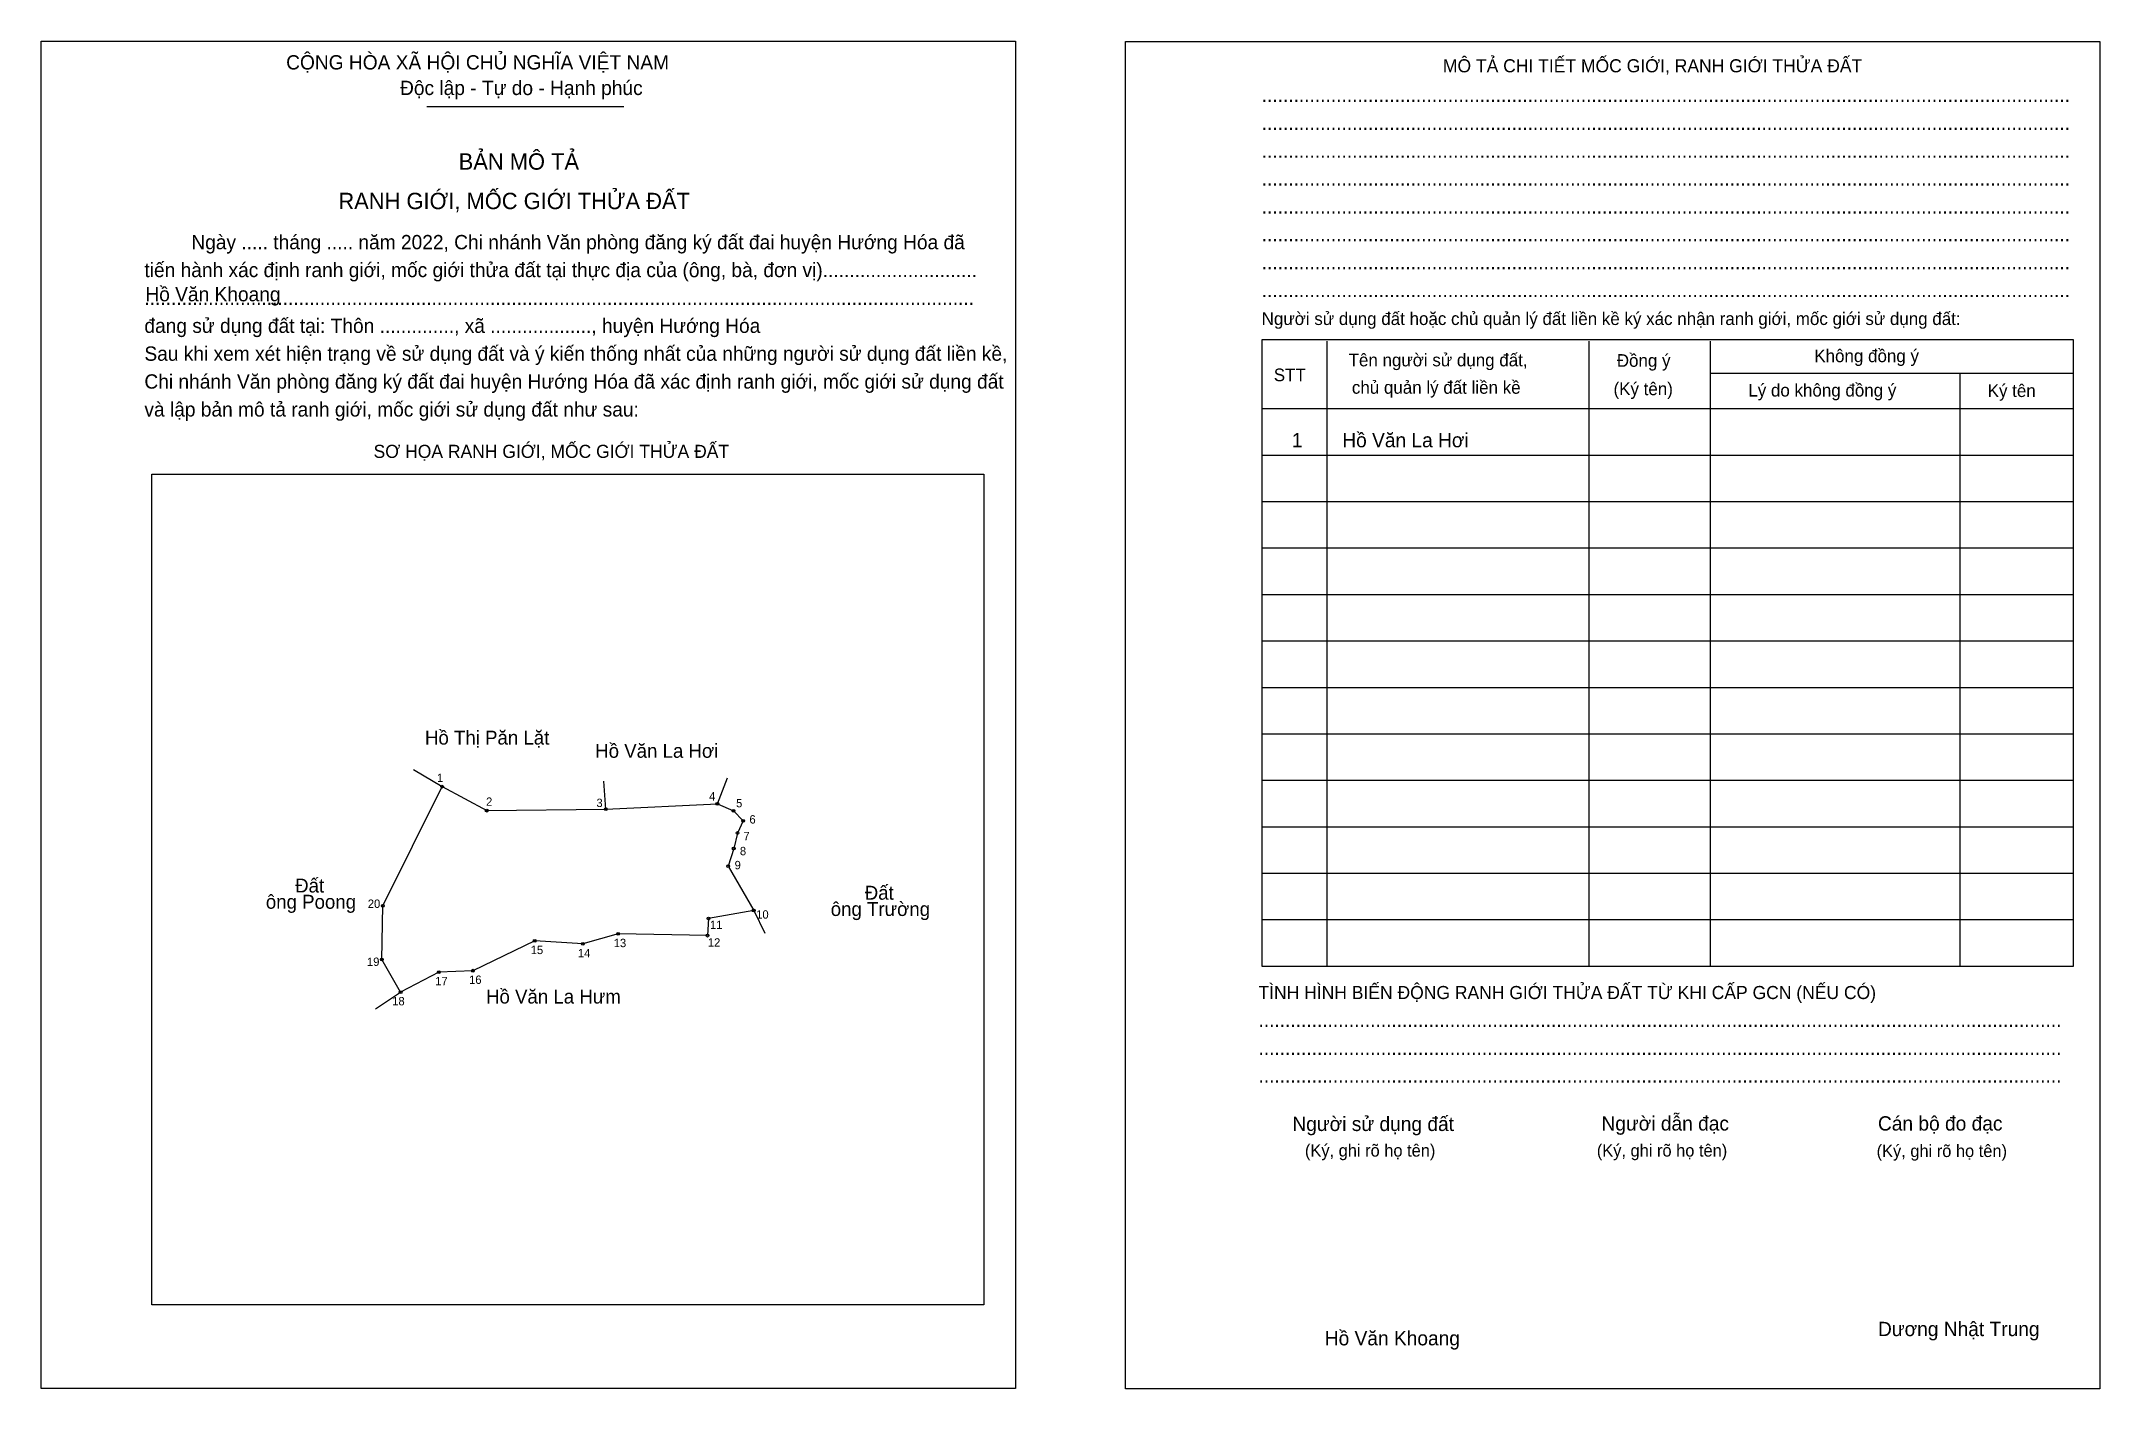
# Model space of a CAD drawing. Extents: x 544214 to 544962, y 1837629 to 1838120.
import ezdxf

# ---------------------------------------------------------------- set-up
doc = ezdxf.new("R2010")
doc.units = 0
for name, color, linetype in [('Level 1', 7, 'Continuous'), ('Level 10', 7, 'Continuous'), ('Level 11', 7, 'Continuous'), ('Level 2', 7, 'Continuous'), ('Level 25', 7, 'Continuous'), ('Level 27', 7, 'Continuous'), ('Level 36', 7, 'Continuous'), ('Level 52', 7, 'Continuous'), ('Level 55', 7, 'Continuous'), ('Level 6', 7, 'Continuous'), ('Level 9', 7, 'Continuous')]:
    doc.layers.add(name, color=color, linetype=linetype)

msp = doc.modelspace()

# ---------------------------------------------------------------- linework, layer by layer
at = {"layer": 'Level 1'}
for p, q in [((544213.53, 1838119.72), (544213.53, 1838119.72)), ((544607.96, 1838119.56), (544607.96, 1838119.56)), ((544353.81, 1838095.88), (544425.5, 1838095.88)), ((544681.25, 1838010.49), (544681.25, 1837783.07)), ((544776.61, 1838010.49), (544776.61, 1837783.07)), ((544820.74, 1838010.49), (544820.74, 1837783.07)), ((544820.74, 1837998.83), (544952.97, 1837998.83)), ((544911.54, 1837998.83), (544911.54, 1837783.07)), ((544657.57, 1837985.98), (544952.97, 1837985.98)), ((544253.79, 1837962.13), (544253.79, 1837962.13)), ((544657.57, 1837969.07), (544952.97, 1837969.07)), ((544657.57, 1837952.16), (544952.97, 1837952.16)), ((544657.57, 1837935.25), (544952.97, 1837935.25)), ((544657.57, 1837918.34), (544952.97, 1837918.34)), ((544657.57, 1837901.43), (544952.97, 1837901.43)), ((544657.57, 1837884.52), (544952.97, 1837884.52)), ((544657.57, 1837867.61), (544952.97, 1837867.61)), ((544657.57, 1837850.71), (544952.97, 1837850.71)), ((544657.57, 1837833.8), (544952.97, 1837833.8)), ((544657.57, 1837816.89), (544952.97, 1837816.89)), ((544657.57, 1837799.98), (544952.97, 1837799.98)), ((544556.46, 1837659.81), (544556.46, 1837659.81)), ((544568.06, 1837629.37), (544568.06, 1837629.37)), ((544962.49, 1837629.2), (544962.49, 1837629.2))]:
    msp.add_line(p, q, dxfattribs=at)
for points in [[(544952.97, 1838011), (544657.57, 1838011), (544657.57, 1837783.07), (544952.97, 1837783.07)], [(544253.79, 1837962.13), (544556.46, 1837962.13), (544556.46, 1837659.81), (544253.79, 1837659.81)]]:
    msp.add_lwpolyline(points, close=True, dxfattribs=at)
at = {"layer": 'Level 10'}
for p, q in [((544349.01, 1837854.63), (544359.41, 1837848.38)), ((544472.76, 1837803.3), (544476.85, 1837795.05)), ((544335.18, 1837767.47), (544344.31, 1837773.56))]:
    msp.add_line(p, q, dxfattribs=at)
msp.add_lwpolyline([(544459.54, 1837842.11), (544465.41, 1837839.6), (544468.91, 1837835.92), (544466.86, 1837831.51), (544465.48, 1837825.85), (544463.48, 1837819.47), (544472.76, 1837803.3), (544456.31, 1837800.35), (544455.93, 1837794.16), (544423.46, 1837794.85), (544410.61, 1837791.16), (544393.08, 1837792.28), (544370.54, 1837781.39), (544358.17, 1837780.88), (544344.31, 1837773.56), (544337.49, 1837785.49), (544337.82, 1837804.98), (544359.41, 1837848.38), (544375.61, 1837839.65), (544418.97, 1837840.2)], close=True, dxfattribs=at)
at = {"layer": 'Level 11'}
for centre in [(544359.41, 1837848.38), (544459.54, 1837842.11), (544459.54, 1837842.11), (544375.61, 1837839.65), (544418.97, 1837840.2), (544465.41, 1837839.6), (544468.91, 1837835.92), (544466.86, 1837831.51), (544463.48, 1837819.47), (544465.48, 1837825.85), (544337.82, 1837804.98), (544456.31, 1837800.35), (544472.76, 1837803.3), (544393.08, 1837792.28), (544410.61, 1837791.16), (544423.46, 1837794.85), (544455.93, 1837794.16), (544337.49, 1837785.49), (544358.17, 1837780.88), (544370.54, 1837781.39), (544344.31, 1837773.56)]:
    msp.add_circle(centre, 0.507, dxfattribs=at)
at = {"layer": 'Level 2'}
for points in [[(544213.53, 1838119.72), (544568.06, 1838119.72), (544568.06, 1837629.37), (544213.53, 1837629.37)], [(544607.96, 1838119.55), (544962.49, 1838119.55), (544962.49, 1837629.2), (544607.96, 1837629.2)]]:
    msp.add_lwpolyline(points, close=True, dxfattribs=at)
at = {"layer": 'Level 25'}
for p, q in [((544459.54, 1837842.11), (544465.41, 1837839.6)), ((544466.86, 1837831.51), (544465.48, 1837825.85)), ((544463.48, 1837819.47), (544472.76, 1837803.3)), ((544337.49, 1837785.49), (544337.82, 1837804.98)), ((544410.61, 1837791.16), (544393.08, 1837792.28)), ((544423.46, 1837794.85), (544410.61, 1837791.16)), ((544455.93, 1837794.16), (544423.46, 1837794.85)), ((544358.17, 1837780.88), (544344.31, 1837773.56)), ((544370.54, 1837781.39), (544358.17, 1837780.88))]:
    msp.add_line(p, q, dxfattribs=at)
at = {"layer": 'Level 27'}
for p, q in [((544418.97, 1837840.2), (544418.28, 1837850.32)), ((544459.54, 1837842.11), (544463.24, 1837851.56))]:
    msp.add_line(p, q, dxfattribs=at)

# ---------------------------------------------------------------- texts
at = {"layer": 'Level 1'}
for s, height, p in [('CỘNG HÒA XÃ HỘI CHỦ NGHĨA VIỆT NAM', 5.2076, (544302.66, 1838109.41)), ('MÔ TẢ CHI TIẾT MỐC GIỚI, RANH GIỚI THỬA ĐẤT', 4.7612, (544723.5, 1838108.38)), ('Độc lập - Tự do - Hạnh phúc', 5.2076, (544344.09, 1838100.11)), ('........................................................................................................................................................', 5.2076, (544657.57, 1838097.57)), ('........................................................................................................................................................', 5.2076, (544657.57, 1838087.43)), ('BẢN MÔ TẢ', 5.952, (544365.43, 1838072.95)), ('........................................................................................................................................................', 5.2076, (544657.57, 1838077.28)), ('........................................................................................................................................................', 5.2076, (544657.57, 1838067.14)), ('RANH GIỚI, MỐC GIỚI THỬA ĐẤT', 5.9522, (544321.66, 1838058.58)), ('........................................................................................................................................................', 5.2076, (544657.57, 1838056.99)), ('Ngày ..... tháng ..... năm 2022, Chi nhánh Văn phòng đăng ký đất đai huyện Hướng Hóa đã', 5.2076, (544268.17, 1838043.97)), ('........................................................................................................................................................', 5.2076, (544657.57, 1838046.85)), ('tiến hành xác định ranh giới, mốc giới thửa đất tại thực địa của (ông, bà, đơn vị).............................', 5.2076, (544251.09, 1838033.83)), ('........................................................................................................................................................', 5.2076, (544657.57, 1838036.7)), ('............................................................................................................................................................', 5.2076, (544251.09, 1838023.68)), ('........................................................................................................................................................', 5.2076, (544657.57, 1838026.56)), ('đang sử dụng đất tại: Thôn .............., xã ..................., huyện Hướng Hóa', 5.2076, (544251.09, 1838013.54)), ('Người sử dụng đất hoặc chủ quản lý đất liền kề ký xác nhận ranh giới, mốc giới sử dụng đất:', 4.6129, (544657.57, 1838016.41)), ('Sau khi xem xét hiện trạng về sử dụng đất và ý kiến thống nhất của những người sử dụng đất liền kề,', 5.2076, (544251.09, 1838003.39)), ('Không đồng ý', 4.6129, (544858.62, 1838002.88)), ('STT', 4.613, (544661.97, 1837995.95)), ('Tên người sử dụng đất,', 4.6129, (544689.19, 1838001.36)), ('Đồng ý', 4.613, (544786.76, 1838001.19)), ('Chi nhánh Văn phòng đăng ký đất đai huyện Hướng Hóa đã xác định ranh giới, mốc giới sử dụng đất', 5.2076, (544251.09, 1837993.25)), ('chủ quản lý đất liền kề', 4.6129, (544690.38, 1837991.39)), ('(Ký tên)', 4.613, (544785.57, 1837990.88)), ('Lý do không đồng ý', 4.6129, (544834.61, 1837990.37)), ('Ký tên', 4.613, (544921.69, 1837990.2)), ('và lập bản mô tả ranh giới, mốc giới sử dụng đất như sau:', 5.2076, (544251.09, 1837983.1)), ('SƠ HỌA RANH GIỚI, MỐC GIỚI THỬA ĐẤT', 4.7612, (544334.46, 1837968.04)), ('TÌNH HÌNH BIẾN ĐỘNG RANH GIỚI THỬA ĐẤT TỪ KHI CẤP GCN (NẾU CÓ)', 4.7612, (544656.39, 1837771.07)), ('.......................................................................................................................................................', 5.2076, (544656.39, 1837760.92)), ('.......................................................................................................................................................', 5.2076, (544656.39, 1837750.77)), ('.......................................................................................................................................................', 5.2076, (544656.39, 1837740.63)), ('Người sử dụng đất', 5.2076, (544668.73, 1837723.04)), ('Người dẫn đạc', 5.2076, (544781.18, 1837723.21)), ('Cán bộ đo đạc', 5.2076, (544881.78, 1837723.21)), ('(Ký, ghi rõ họ tên)', 4.4639, (544673.3, 1837713.74)), ('(Ký, ghi rõ họ tên)', 4.4639, (544779.49, 1837713.74)), ('(Ký, ghi rõ họ tên)', 4.4639, (544881.28, 1837713.58)), ('Dương Nhật Trung', 5.2076, (544881.78, 1837648.39))]:
    msp.add_text(s, height=height, dxfattribs=at).set_placement(p)
at = {"layer": 'Level 36'}
for s, height, p in [('Hồ Thị Păn Lặt', 5.0726, (544353.16, 1837863.69)), ('Hồ Văn La Hơi', 5.0726, (544415.09, 1837858.89)), ('Đất', 5.073, (544305.92, 1837809.86)), ('Đất', 5.073, (544513.15, 1837807.23)), ('ông Poong', 5.073, (544295.27, 1837803.94)), ('ông Trường', 5.073, (544500.78, 1837801.31)), ('Hồ Văn La Hưm', 5.0726, (544375.37, 1837769.45))]:
    msp.add_text(s, height=height, dxfattribs=at).set_placement(p)
at = {"layer": 'Level 52'}
for s, height, p in [('1', 5.21, (544668.55, 1837971.9)), ('Hồ Văn La Hơi', 5.2076, (544686.89, 1837971.9))]:
    msp.add_text(s, height=height, dxfattribs=at).set_placement(p)
at = {"layer": 'Level 55'}
for s, p in [('1', (544359.32, 1837848.38)), ('4', (544459.42, 1837842.11)), ('2', (544375.5, 1837839.65)), ('3', (544418.87, 1837840.2)), ('5', (544465.3, 1837839.6)), ('6', (544468.79, 1837835.92)), ('7', (544466.75, 1837831.51)), ('9', (544463.37, 1837819.47)), ('8', (544465.37, 1837825.85)), ('20', (544337.58, 1837804.98)), ('11', (544456.09, 1837800.35)), ('10', (544472.52, 1837803.3)), ('15', (544392.85, 1837792.28)), ('14', (544410.37, 1837791.16)), ('13', (544423.23, 1837794.85)), ('12', (544455.69, 1837794.16)), ('19', (544337.25, 1837785.49)), ('17', (544357.93, 1837780.88)), ('16', (544370.3, 1837781.39)), ('18', (544344.07, 1837773.56))]:
    msp.add_text(s, height=0.338, dxfattribs=at).set_placement(p)
at = {"layer": 'Level 6'}
for p in [(544251.44, 1838025.03), (544680.52, 1837645.03)]:
    msp.add_text('Hồ Văn Khoang', height=5.2079, dxfattribs=at).set_placement(p)
at = {"layer": 'Level 9'}
for s, height, p in [('1', 3.04, (544357.54, 1837850.08)), ('2', 3.04, (544375.39, 1837841.41)), ('3', 3.04, (544415.55, 1837840.97)), ('4', 3.04, (544456.52, 1837843.34)), ('5', 3.04, (544466.36, 1837840.86)), ('6', 3.04, (544471.21, 1837834.95)), ('7', 3.04, (544469.03, 1837828.87)), ('9', 3.04, (544465.81, 1837818.31)), ('8', 3.04, (544467.74, 1837823.42)), ('20', 3.044, (544332.37, 1837804.26)), ('11', 3.044, (544456.86, 1837796.58)), ('10', 3.044, (544473.66, 1837800.35)), ('15', 3.044, (544391.63, 1837787.44)), ('13', 3.044, (544421.83, 1837789.97)), ('12', 3.044, (544456.07, 1837790.15)), ('19', 3.044, (544332.06, 1837783.13)), ('14', 3.044, (544408.8, 1837786.28)), ('17', 3.044, (544356.9, 1837776.09)), ('16', 3.044, (544369.2, 1837776.59)), ('18', 3.044, (544341.25, 1837768.79))]:
    msp.add_text(s, height=height, dxfattribs=at).set_placement(p)

doc.saveas('drawing.dxf')
